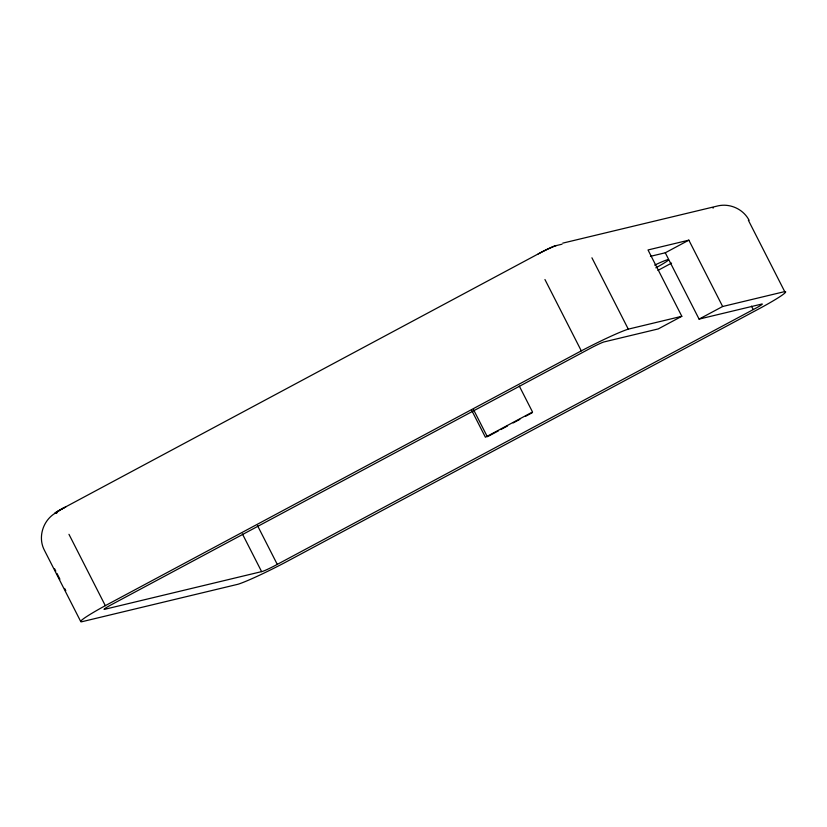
<?xml version="1.0" encoding="UTF-8"?>
<svg xmlns="http://www.w3.org/2000/svg" width="827" height="827" viewBox="0 0 827 827"><rect width="100%" height="100%" fill="white"/><g stroke="black" fill="none" stroke-linecap="round" stroke-linejoin="round"><path stroke-width="1.24" d="M56.412 512.523C43.355 519.387 37.432 536.847 44.327 550.089L80.684 621.439M66.036 506.693L64.868 507.333A19.083 1.334 -27 0 0 57.053 512.223M64.134 507.737L64.124 507.716A12.302 0.858 -27 0 0 55.605 513.298A12.302 0.858 -27 0 1 64.124 507.716L540.093 252.917A12.302 0.858 -27 0 1 555.775 245.702L562.029 244.203M650.436 256.339L665.28 252.783L688.85 240.161L722.643 306.497L784.709 291.6L748.352 220.24M657.93 270.419L671.586 263.1M784.709 291.6A46.953 3.277 -27 0 1 761.016 307.727L285.036 562.525A46.953 3.277 -27 0 1 238.042 584.244L81.615 621.79A46.953 3.277 -27 0 1 105.318 605.664L581.298 350.865A46.953 3.277 -27 0 1 628.282 329.146L681.82 316.296L648.017 249.961L688.85 240.161M681.82 316.296L658.251 328.919L604.723 341.768A12.302 0.858 -27 0 0 589.062 349.004L113.082 603.803A12.302 0.858 -27 0 0 105.184 609.179L261.611 571.622A12.302 0.858 -27 0 0 277.272 564.386L753.252 309.587A12.302 0.858 -27 0 0 761.15 304.212L699.084 319.108L665.28 252.783M699.084 319.108L722.643 306.497M488.457 436.17L498.557 430.764M500.8 429.564L507.53 425.957M513.143 422.959L519.873 419.351M525.486 416.343L532.216 412.745M538.181 253.941L539.483 253.269A19.083 1.334 -27 0 1 555.785 245.733L556.395 245.526M562.753 243.138L718.249 205.82C730.313 203.194 743.432 209.283 749.086 220.282M56.236 513.112L56.856 512.936M751.505 306.155L753.252 309.587M591.925 257.797L628.282 329.146M544.941 279.516L581.298 350.865M519.325 386.116L532.526 412.011L485.397 437.235L471.628 410.213M473.571 409.747L487.341 436.77M257.466 525.527L277.272 564.386M242.394 533.901L261.611 571.622M68.961 534.314L105.318 605.664M54.644 568.852L55.812 571.157M56.991 573.452L59.916 579.21M64.609 588.421L65.788 590.716M56.649 512.926A19.083 1.334 -27 0 1 56.701 512.564M712.822 207.939A12.302 0.858 -27 0 1 713.329 207.98M654.684 265.126A22.257 1.551 -27 0 1 668.464 259.75A22.257 1.551 -27 0 1 655.811 267.834"/></g></svg>
